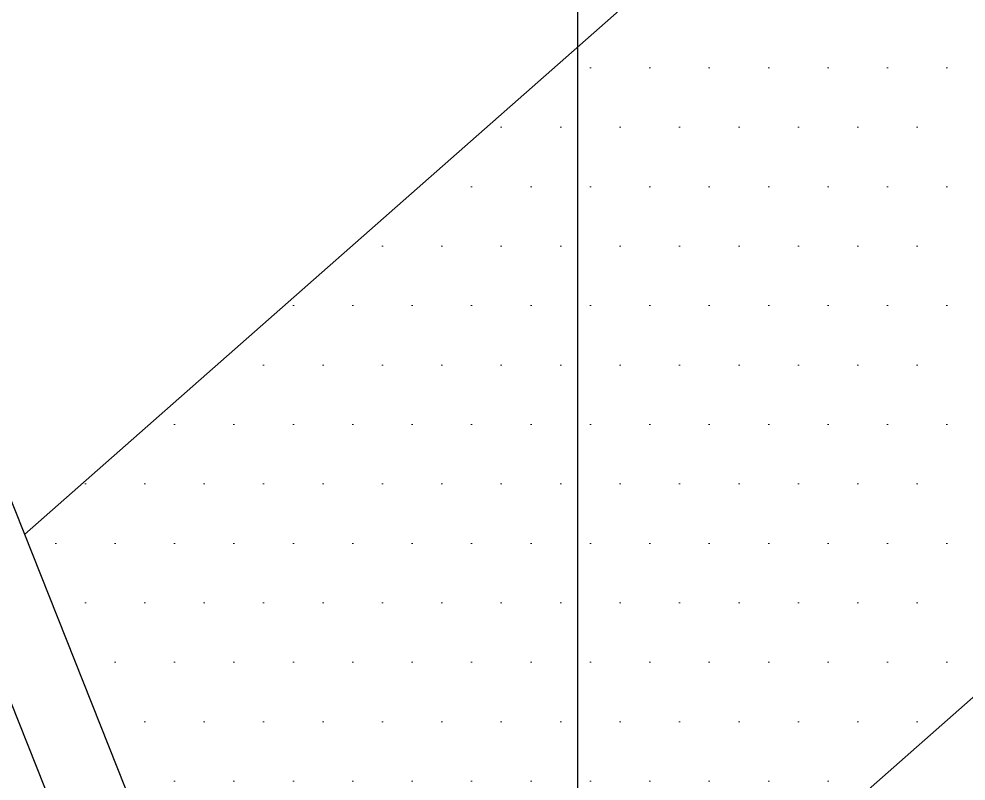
# Model space of a CAD drawing. Header units: metres. Extents: x -466 to 1322, y -1072 to 50.
# Drawn here: x 73.63 to 98.94, y -204.62 to -184.27 of the extents above; entities that cross this region are included whole.
import ezdxf

# ---------------------------------------------------------------- set-up
doc = ezdxf.new("R2010")
doc.units = ezdxf.units.M
doc.layers.add('AKU_Poligono', color=1, linetype='Continuous')
doc.layers.add('SITE-RIO', color=141, linetype='Continuous', lineweight=0)

msp = doc.modelspace()

# ---------------------------------------------------------------- hatches: boundary and pattern name
at = {"layer": 'SITE-RIO', "transparency": 33554687}
h = msp.add_hatch(dxfattribs=at)
h.set_pattern_fill('DOTS', color=256)
h.set_pattern_definition([(0, (0, 258.928), (0.79375, 1.5875), [0, -1.5875])])
h.paths.add_polyline_path([(73.784, -198.034), (81.63, -217.792), (142.272, -164.352), (129.042, -149.338)])

# ---------------------------------------------------------------- linework, layer by layer
msp.add_lwpolyline([(-3.086, -161.589), (88.557, -161.589), (88.557, -223.859), (-3.086, -223.859)], close=True)
at = {"layer": 'AKU_Poligono'}
for points in [[(33.393, -101.751), (94.081, -254.56), (179.926, -238.703)], [(35.568, -101.807), (95.343, -252.32), (179.595, -236.73)]]:
    msp.add_lwpolyline(points, dxfattribs=at)
at = {"layer": 'SITE-RIO'}
for p, q in [((73.784, -198.034), (129.042, -149.338)), ((81.63, -217.792), (142.272, -164.352))]:
    msp.add_line(p, q, dxfattribs=at)

doc.saveas('drawing.dxf')
